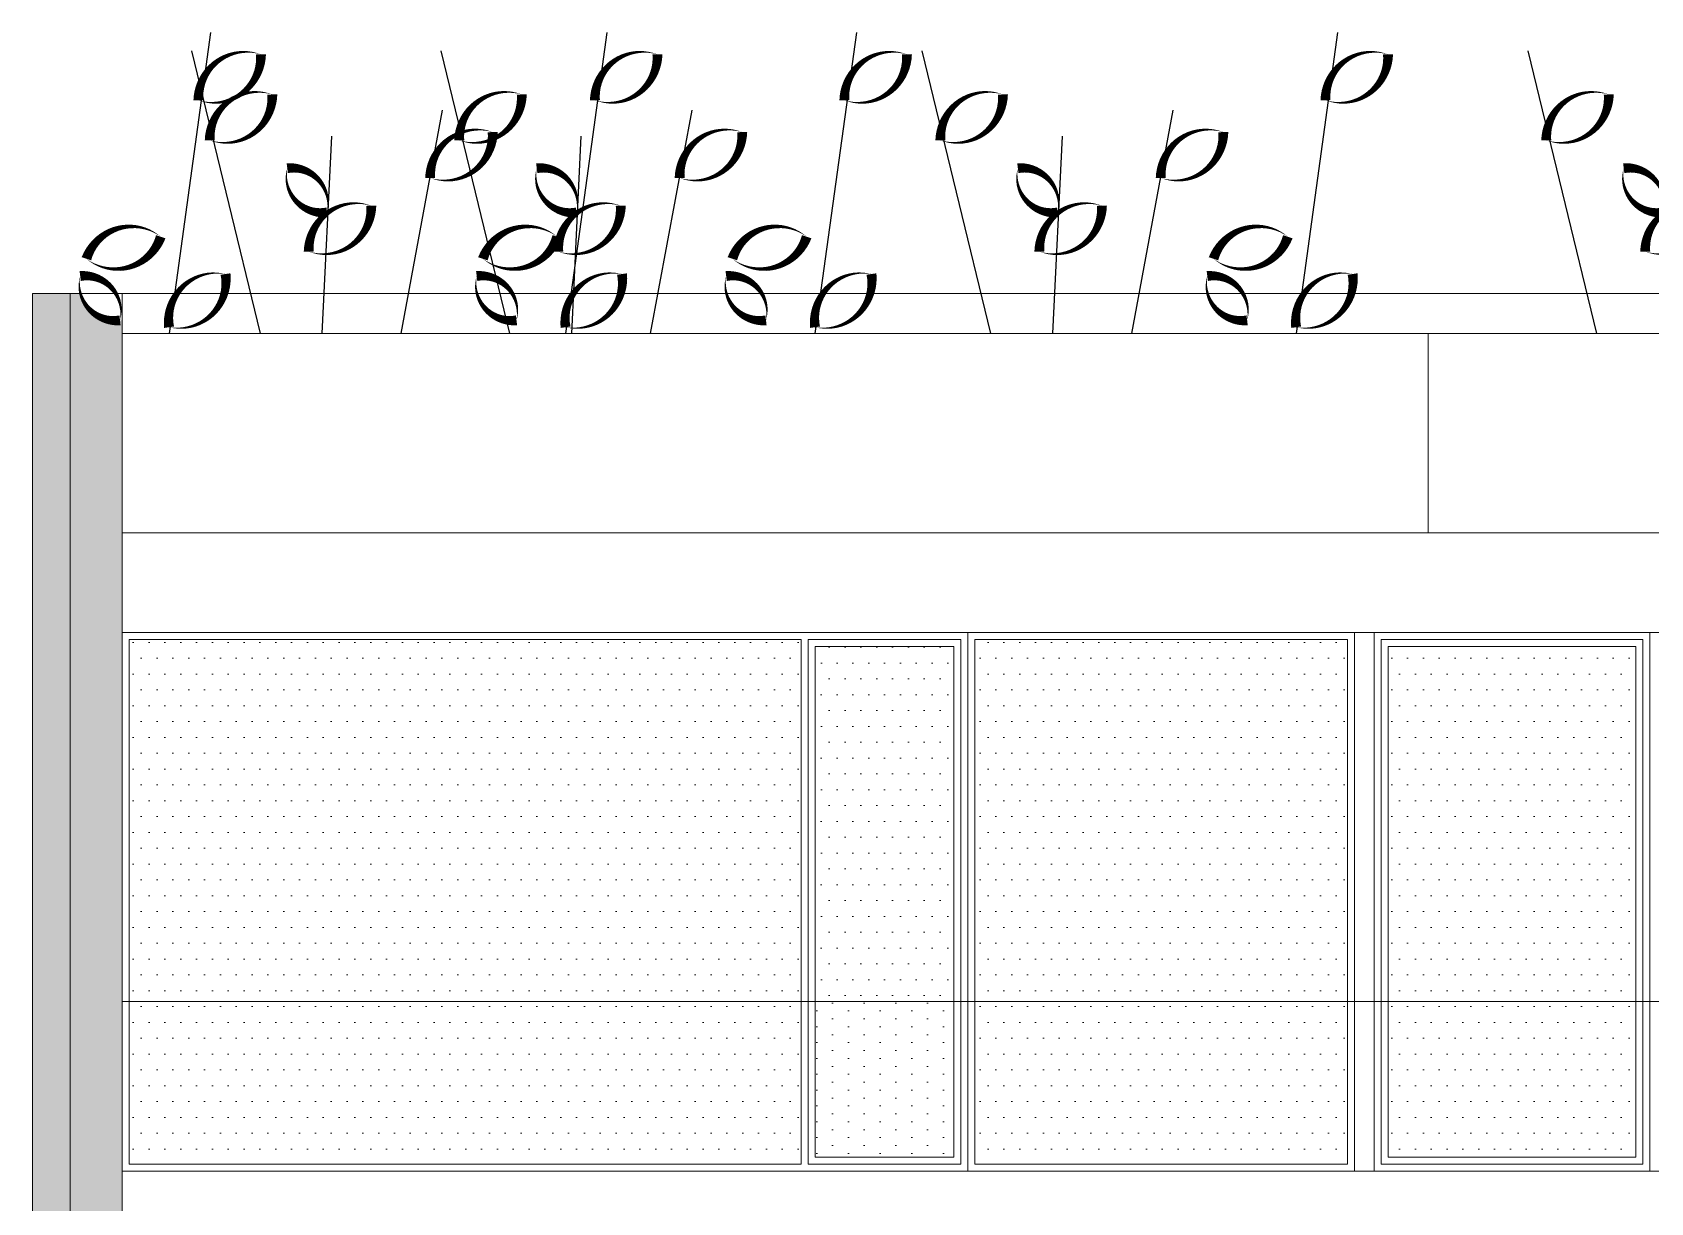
# Model space of a CAD drawing. Header units: metres. Extents: x -45 to 1930, y -347 to 488.
# Drawn here: x 183.33 to 191.44, y -137.91 to -132.04 of the extents above; entities that cross this region are included whole.
import ezdxf

# ---------------------------------------------------------------- set-up
doc = ezdxf.new("R2010")
doc.units = ezdxf.units.M
for name, color, linetype in [('SRAFY', 3, 'Continuous'), ('srafy sklo', 252, 'Continuous'), ('SRAFY-TERÉN', 252, 'Continuous'), ('zariz.predmety', 203, 'Continuous'), ('ZARIZOVAKY', 251, 'Continuous')]:
    doc.layers.add(name, color=color, linetype=linetype)

msp = doc.modelspace()

# ---------------------------------------------------------------- hatches: boundary and pattern name
at = {"layer": 'srafy sklo', "linetype": 'Continuous', "lineweight": 0}
h = msp.add_hatch(dxfattribs=at)
h.set_pattern_fill('DOTS', color=256, scale=0.05, style=0)
h.paths.add_polyline_path([(187.181552, -136.897185), (187.181552, -135.082185), (183.811261, -135.082185), (183.811261, -136.897185)])
h = msp.add_hatch(dxfattribs=at)
h.set_pattern_fill('DOTS', color=256, scale=0.05, style=0)
h.paths.add_polyline_path([(187.181552, -136.897185), (187.181552, -135.082185), (183.811261, -135.082185), (183.811261, -136.897185)])
h = msp.add_hatch(dxfattribs=at)
h.set_pattern_fill('DOTS', color=256, scale=0.05, style=0)
h.paths.add_polyline_path([(188.051638, -135.082185), (188.051638, -136.897185), (189.920663, -136.897185), (189.920663, -135.082185)])
h = msp.add_hatch(dxfattribs=at)
h.set_pattern_fill('DOTS', color=256, scale=0.05, style=0)
h.paths.add_polyline_path([(188.051638, -135.082185), (188.051638, -136.897185), (189.920663, -136.897185), (189.920663, -135.082185)])
h = msp.add_hatch(dxfattribs=at)
h.set_pattern_fill('DOTS', color=256, scale=0.05, style=0)
h.set_pattern_definition([(0, (137.95104, -88.92452), (0.0396875, 0.079375), [0, -0.079375])])
h.paths.add_polyline_path([(187.946638, -135.117185), (187.251552, -135.117185), (187.251552, -136.897185), (187.946638, -136.897185)])
h = msp.add_hatch(dxfattribs=at)
h.set_pattern_fill('DOTS', color=256, scale=0.05, style=0)
h.paths.add_polyline_path([(190.125663, -135.117185), (190.125663, -136.897185), (191.366835, -136.897185), (191.366835, -135.117185)])
h = msp.add_hatch(dxfattribs=at)
h.set_pattern_fill('DOTS', color=256, scale=0.05, style=0)
h.paths.add_polyline_path([(190.125663, -135.117185), (190.125663, -136.897185), (191.366835, -136.897185), (191.366835, -135.117185)])
h = msp.add_hatch(dxfattribs=at)
h.set_pattern_fill('DOTS', color=256, scale=0.05, style=0)
h.paths.add_polyline_path([(187.181552, -136.897185), (183.811261, -136.897185), (183.811261, -137.712185), (187.181552, -137.712185)])
h = msp.add_hatch(dxfattribs=at)
h.set_pattern_fill('DOTS', color=256, scale=0.05, style=0)
h.set_pattern_definition([(90, (163.36765, -22.20767), (-0.079375, 0.0396875), [0, -0.079375])])
h.paths.add_polyline_path([(187.251552, -136.897185), (187.251552, -137.677185), (187.946638, -137.677185), (187.946638, -136.897185)])
h = msp.add_hatch(dxfattribs=at)
h.set_pattern_fill('DOTS', color=256, scale=0.05, style=0)
h.paths.add_polyline_path([(189.920663, -136.897185), (188.051638, -136.897185), (188.051638, -137.712185), (189.920663, -137.712185)])
h = msp.add_hatch(dxfattribs=at)
h.set_pattern_fill('DOTS', color=256, scale=0.05, style=0)
h.paths.add_polyline_path([(191.366835, -136.897185), (190.125663, -136.897185), (190.125663, -137.677185), (191.366835, -137.677185)])
at = {"layer": 'SRAFY-TERÉN', "linetype": 'Continuous', "lineweight": 0}
h = msp.add_hatch(dxfattribs=at)
h.set_pattern_fill('LINE', color=256, scale=0.1, angle=90, style=0)
h.paths.add_polyline_path([(183.326261, -141.147185), (183.776261, -141.147185), (183.776261, -133.347185), (183.326261, -133.347185)])
msp.add_hatch(color=253, dxfattribs=at).paths.add_polyline_path([(183.326261, -141.147185), (183.776261, -141.147185), (183.776261, -133.480151, -0.39112093), (183.56751, -133.347185), (183.326261, -133.347185)])

# ---------------------------------------------------------------- linework, layer by layer
at = {"layer": 'SRAFY', "linetype": 'Continuous', "lineweight": 0}
for p, q in [((183.326261, -133.347185), (183.326261, -141.147185)), ((183.776261, -133.347185), (183.326261, -133.347185)), ((183.776261, -133.347185), (183.776261, -141.147185)), ((183.776261, -134.547185), (207.376261, -134.547185)), ((183.776261, -135.047185), (207.376261, -135.047185)), ((189.955663, -137.747185), (189.955663, -135.047185)), ((190.055663, -137.747185), (190.055663, -135.047185)), ((187.946638, -136.897185), (183.776261, -136.897185)), ((207.326261, -136.897185), (187.946638, -136.897185)), ((183.776261, -137.747185), (207.376261, -137.747185))]:
    msp.add_line(p, q, dxfattribs=at)
at = {"layer": 'SRAFY', "color": 251, "linetype": 'Continuous', "lineweight": 0}
for p, q in [((188.016638, -137.747185), (188.016638, -135.047185)), ((191.436835, -137.747185), (191.436835, -135.047185))]:
    msp.add_line(p, q, dxfattribs=at)
for points in [[(183.811261, -135.082185), (187.181552, -135.082185), (187.181552, -137.712185), (183.811261, -137.712185)], [(187.981638, -135.082185), (187.216552, -135.082185), (187.216552, -137.712185), (187.981638, -137.712185)], [(188.051638, -135.082185), (189.920663, -135.082185), (189.920663, -137.712185), (188.051638, -137.712185)], [(191.401835, -135.082185), (190.090663, -135.082185), (190.090663, -137.712185), (191.401835, -137.712185)], [(187.946638, -135.117185), (187.251552, -135.117185), (187.251552, -137.677185), (187.946638, -137.677185)], [(191.366835, -135.117185), (190.125663, -135.117185), (190.125663, -137.677185), (191.366835, -137.677185)]]:
    msp.add_lwpolyline(points, close=True, dxfattribs=at)
at = {"layer": 'zariz.predmety', "color": 253, "linetype": 'Continuous', "ltscale": 0.001}
for p, q in [((184.013215, -133.547185), (184.221293, -132.037804)), ((186.001441, -133.547185), (186.209519, -132.037804)), ((187.252459, -133.547185), (187.460537, -132.037804)), ((189.665139, -133.547185), (189.873217, -132.037804)), ((184.469511, -133.547185), (184.125347, -132.131051)), ((185.720529, -133.547185), (185.376365, -132.131051)), ((188.133209, -133.547185), (187.789044, -132.131051)), ((191.171398, -133.547185), (190.827233, -132.131051)), ((185.175415, -133.547185), (185.383492, -132.427453)), ((186.426433, -133.547185), (186.63451, -132.427453)), ((188.839112, -133.547185), (189.04719, -132.427453)), ((184.779882, -133.547185), (184.827705, -132.558896)), ((186.0309, -133.547185), (186.078724, -132.558896)), ((188.44358, -133.547185), (188.491403, -132.558896))]:
    msp.add_line(p, q, dxfattribs=at)
for points in [[(184.472673, -132.148229, 0, 0, 0.52056705), (184.472673, -132.148229, 0, 0.05, 0.52056705), (184.158932, -132.378173, 0, 0.05, 0.52056705), (184.472673, -132.148229, 0.05, 0.05, 0)], [(186.460899, -132.148229, 0, 0, 0.52056705), (186.460899, -132.148229, 0, 0.05, 0.52056705), (186.147158, -132.378173, 0, 0.05, 0.52056705), (186.460899, -132.148229, 0.05, 0.05, 0)], [(187.711917, -132.148229, 0, 0, 0.52056705), (187.711917, -132.148229, 0, 0.05, 0.52056705), (187.398176, -132.378173, 0, 0.05, 0.52056705), (187.711917, -132.148229, 0.05, 0.05, 0)], [(190.124597, -132.148229, 0, 0, 0.52056705), (190.124597, -132.148229, 0, 0.05, 0.52056705), (189.810856, -132.378173, 0, 0.05, 0.52056705), (190.124597, -132.148229, 0.05, 0.05, 0)], [(184.52958, -132.349162, 0, 0, 0.52056705), (184.52958, -132.349162, 0, 0.05, 0.52056705), (184.215839, -132.579107, 0, 0.05, 0.52056705), (184.52958, -132.349162, 0.05, 0.05, 0)], [(185.780598, -132.349162, 0, 0, 0.52056705), (185.780598, -132.349162, 0, 0.05, 0.52056705), (185.466857, -132.579107, 0, 0.05, 0.52056705), (185.780598, -132.349162, 0.05, 0.05, 0)], [(188.193278, -132.349162, 0, 0, 0.52056705), (188.193278, -132.349162, 0, 0.05, 0.52056705), (187.879537, -132.579107, 0, 0.05, 0.52056705), (188.193278, -132.349162, 0.05, 0.05, 0)], [(191.231467, -132.349162, 0, 0, 0.52056705), (191.231467, -132.349162, 0, 0.05, 0.52056705), (190.917726, -132.579107, 0, 0.05, 0.52056705), (191.231467, -132.349162, 0.05, 0.05, 0)], [(185.634872, -132.537878, 0, 0, 0.52056705), (185.634872, -132.537878, 0, 0.05, 0.52056705), (185.321132, -132.767823, 0, 0.05, 0.52056705), (185.634872, -132.537878, 0.05, 0.05, 0)], [(186.88589, -132.537878, 0, 0, 0.52056705), (186.88589, -132.537878, 0, 0.05, 0.52056705), (186.57215, -132.767823, 0, 0.05, 0.52056705), (186.88589, -132.537878, 0.05, 0.05, 0)], [(189.29857, -132.537878, 0, 0, 0.52056705), (189.29857, -132.537878, 0, 0.05, 0.52056705), (188.984829, -132.767823, 0, 0.05, 0.52056705), (189.29857, -132.537878, 0.05, 0.05, 0)], [(184.804196, -132.94102, 0, 0, 0.52056705), (184.804196, -132.94102, 0, 0.05, 0.52056705), (184.604487, -132.718728, 0, 0.05, 0.52056705), (184.804196, -132.94102, 0.05, 0.05, 0)], [(186.055214, -132.94102, 0, 0, 0.52056705), (186.055214, -132.94102, 0, 0.05, 0.52056705), (185.855505, -132.718728, 0, 0.05, 0.52056705), (186.055214, -132.94102, 0.05, 0.05, 0)], [(188.467894, -132.94102, 0, 0, 0.52056705), (188.467894, -132.94102, 0, 0.05, 0.52056705), (188.268184, -132.718728, 0, 0.05, 0.52056705), (188.467894, -132.94102, 0.05, 0.05, 0)], [(191.506083, -132.94102, 0, 0, 0.52056705), (191.506083, -132.94102, 0, 0.05, 0.52056705), (191.306373, -132.718728, 0, 0.05, 0.52056705), (191.506083, -132.94102, 0.05, 0.05, 0)], [(185.02597, -132.907004, 0, 0, 0.52056705), (185.02597, -132.907004, 0, 0.05, 0.52056705), (184.712229, -133.136949, 0, 0.05, 0.52056705), (185.02597, -132.907004, 0.05, 0.05, 0)], [(186.276988, -132.907004, 0, 0, 0.52056705), (186.276988, -132.907004, 0, 0.05, 0.52056705), (185.963247, -133.136949, 0, 0.05, 0.52056705), (186.276988, -132.907004, 0.05, 0.05, 0)], [(188.689667, -132.907004, 0, 0, 0.52056705), (188.689667, -132.907004, 0, 0.05, 0.52056705), (188.375926, -133.136949, 0, 0.05, 0.52056705), (188.689667, -132.907004, 0.05, 0.05, 0)], [(191.727856, -132.907004, 0, 0, 0.52056705), (191.727856, -132.907004, 0, 0.05, 0.52056705), (191.414116, -133.136949, 0, 0.05, 0.52056705), (191.727856, -132.907004, 0.05, 0.05, 0)], [(183.970189, -133.062433, 0, 0, 0.52056705), (183.970189, -133.062433, 0, 0.05, 0.52056705), (183.597216, -133.172883, 0, 0.05, 0.52056705), (183.970189, -133.062433, 0.05, 0.05, 0)], [(185.958415, -133.062433, 0, 0, 0.52056705), (185.958415, -133.062433, 0, 0.05, 0.52056705), (185.585443, -133.172883, 0, 0.05, 0.52056705), (185.958415, -133.062433, 0.05, 0.05, 0)], [(187.209433, -133.062433, 0, 0, 0.52056705), (187.209433, -133.062433, 0, 0.05, 0.52056705), (186.836461, -133.172883, 0, 0.05, 0.52056705), (187.209433, -133.062433, 0.05, 0.05, 0)], [(189.622113, -133.062433, 0, 0, 0.52056705), (189.622113, -133.062433, 0, 0.05, 0.52056705), (189.24914, -133.172883, 0, 0.05, 0.52056705), (189.622113, -133.062433, 0.05, 0.05, 0)], [(183.765904, -133.481714, 0, 0, 0.52056705), (183.765904, -133.481714, 0, 0.05, 0.52056705), (183.566194, -133.259421, 0, 0.05, 0.52056705), (183.765904, -133.481714, 0.05, 0.05, 0)], [(184.011795, -133.51607, 0, 0, 0.52056705), (184.011795, -133.51607, 0, 0.05, 0.52056705), (184.294897, -133.249309, 0, 0.05, 0.52056705), (184.011795, -133.51607, 0.05, 0.05, 0)], [(185.75413, -133.481714, 0, 0, 0.52056705), (185.75413, -133.481714, 0, 0.05, 0.52056705), (185.55442, -133.259421, 0, 0.05, 0.52056705), (185.75413, -133.481714, 0.05, 0.05, 0)], [(186.000022, -133.51607, 0, 0, 0.52056705), (186.000022, -133.51607, 0, 0.05, 0.52056705), (186.283123, -133.249309, 0, 0.05, 0.52056705), (186.000022, -133.51607, 0.05, 0.05, 0)], [(187.005148, -133.481714, 0, 0, 0.52056705), (187.005148, -133.481714, 0, 0.05, 0.52056705), (186.805438, -133.259421, 0, 0.05, 0.52056705), (187.005148, -133.481714, 0.05, 0.05, 0)], [(187.25104, -133.51607, 0, 0, 0.52056705), (187.25104, -133.51607, 0, 0.05, 0.52056705), (187.534141, -133.249309, 0, 0.05, 0.52056705), (187.25104, -133.51607, 0.05, 0.05, 0)], [(189.417827, -133.481714, 0, 0, 0.52056705), (189.417827, -133.481714, 0, 0.05, 0.52056705), (189.218118, -133.259421, 0, 0.05, 0.52056705), (189.417827, -133.481714, 0.05, 0.05, 0)], [(189.663719, -133.51607, 0, 0, 0.52056705), (189.663719, -133.51607, 0, 0.05, 0.52056705), (189.94682, -133.249309, 0, 0.05, 0.52056705), (189.663719, -133.51607, 0.05, 0.05, 0)]]:
    msp.add_lwpolyline(points, format="xyseb", close=True, dxfattribs=at)
at = {"layer": 'ZARIZOVAKY', "linetype": 'Continuous', "lineweight": 0}
for p, q in [((190.326261, -133.347185), (183.776261, -133.347185)), ((194.329459, -133.547185), (183.776261, -133.547185))]:
    msp.add_line(p, q, dxfattribs=at)
for points in [[(194.329459, -133.347185), (190.326261, -133.347185)], [(190.326261, -133.547185), (190.326261, -134.547185)]]:
    msp.add_lwpolyline(points, dxfattribs=at)

doc.saveas('drawing.dxf')
